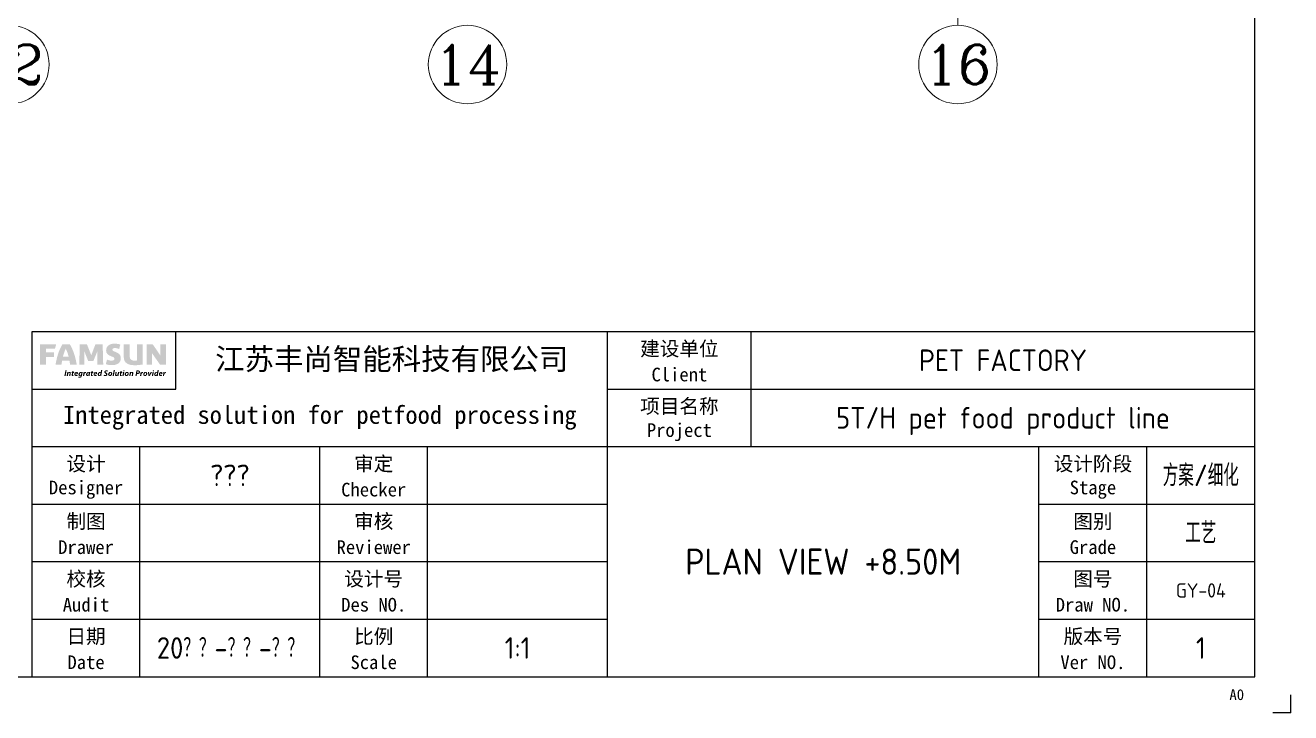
# Model space of a CAD drawing. Extents: x -681219 to -550379, y -242630 to -158199.
# Drawn here: x -569733 to -550379, y -242630 to -232117 of the extents above; entities that cross this region are included whole.
import ezdxf
from ezdxf.enums import TextEntityAlignment as Align

# ---------------------------------------------------------------- set-up
doc = ezdxf.new("R2010")
doc.units = 0
doc.header["$LTSCALE"] = 1000
doc.layers.get('0').update_dxf_attribs({"linetype": 'CONTINUOUS'})
doc.layers.add('DIM', color=7, linetype='CONTINUOUS', lineweight=18)
doc.layers.add('轴网_标注', color=7, linetype='CONTINUOUS', lineweight=0)
doc.layers.add('TEXT', color=7, linetype='CONTINUOUS')
doc.styles.add('COMPLEX', font='complex.shx')
doc.styles.add('ISOCP', font='isocp.shx', dxfattribs={"bigfont": 'gbcbig.shx'})

# ---------------------------------------------------------------- blocks, each defined once
blk = doc.blocks.new('56')
at = {"layer": '轴网_标注'}
blk.add_line((43000, -450), (43000, -4000), dxfattribs=at)
for centre in [(28500, -4600), (35500, -4600), (43000, -4600)]:
    blk.add_circle(centre, 600, dxfattribs=at)
at = {"layer": '轴网_标注', "style": 'COMPLEX'}
for s, p in [('12', (28500, -4600)), ('14', (35500, -4600)), ('16', (43000, -4600))]:
    blk.add_text(s, height=600, dxfattribs=at).set_placement(p, align=Align.MIDDLE_CENTER)
blk = doc.blocks.new('famsun block')
at = {"layer": 'TEXT', "true_color": 0x0081cc}
h = blk.add_hatch(color=142, dxfattribs=at)
h.dxf.hatch_style = 2
edge = h.paths.add_edge_path()
edge.add_spline(control_points=[(17.85, -1.77), (17.85, -1.77), (17.85, -3.36), (17.85, -3.36), (17.85, -3.36), (17.84, -3.36), (17.84, -3.36), (17.83, -3.29), (16.76, -1.77), (16.76, -1.77), (16.76, -1.77), (15.93, -1.77), (15.93, -1.77), (15.93, -1.77), (15.93, -4.62), (15.93, -4.62), (15.93, -4.62), (16.69, -4.62), (16.69, -4.62), (16.69, -4.62), (16.69, -3.05), (16.69, -3.05), (16.69, -3.05), (16.7, -3.05), (16.7, -3.05), (16.73, -3.11), (17.8, -4.62), (17.8, -4.62), (17.8, -4.62), (18.62, -4.62), (18.62, -4.62), (18.62, -4.62), (18.62, -1.77), (18.62, -1.77), (18.62, -1.77), (17.85, -1.77), (17.85, -1.77)], knot_values=[0, 0, 0, 0, 1, 1, 1, 2, 2, 2, 3, 3, 3, 4, 4, 4, 5, 5, 5, 6, 6, 6, 7, 7, 7, 8, 8, 8, 9, 9, 9, 10, 10, 10, 11, 11, 11, 12, 12, 12, 12], degree=3, periodic=0)
edge = h.paths.add_edge_path()
edge.add_spline(control_points=[(14.59, -4.02), (14.49, -4.04), (14.38, -4.06), (14.26, -4.06), (13.91, -4.06), (13.58, -3.92), (13.58, -3.53), (13.58, -3.53), (13.58, -1.77), (13.58, -1.77), (13.58, -1.77), (12.74, -1.77), (12.74, -1.77), (12.74, -1.77), (12.74, -3.49), (12.74, -3.49), (12.74, -4.44), (13.42, -4.69), (14.28, -4.69), (14.65, -4.69), (15.02, -4.65), (15.38, -4.59), (15.38, -4.59), (15.38, -1.77), (15.38, -1.77), (15.38, -1.77), (14.59, -1.77), (14.59, -1.77), (14.59, -1.77), (14.59, -4.02), (14.59, -4.02)], knot_values=[0, 0, 0, 0, 1, 1, 1, 2, 2, 2, 3, 3, 3, 4, 4, 4, 5, 5, 5, 6, 6, 6, 7, 7, 7, 8, 8, 8, 9, 9, 9, 10, 10, 10, 10], degree=3, periodic=0)
h.paths.add_polyline_path([(3.18, -2.4), (3.35, -1.77), (1.08, -1.77), (1.08, -4.62), (1.92, -4.62), (1.92, -3.54), (3.04, -3.54), (3.04, -2.92), (1.92, -2.92), (1.92, -2.4)])
edge = h.paths.add_edge_path()
edge.add_spline(control_points=[(4.29, -3.48), (4.39, -3.09), (4.52, -2.72), (4.68, -2.38), (4.68, -2.38), (4.68, -2.38), (4.68, -2.38), (4.85, -2.73), (4.98, -3.09), (5.08, -3.48), (5.08, -3.48), (4.29, -3.48), (4.29, -3.48)], knot_values=[0, 0, 0, 0, 1, 1, 1, 2, 2, 2, 3, 3, 3, 4, 4, 4, 4], degree=3, periodic=0)
edge = h.paths.add_edge_path()
edge.add_spline(control_points=[(4.23, -1.77), (3.7, -2.6), (3.42, -3.66), (3.26, -4.62), (3.26, -4.62), (4.08, -4.62), (4.08, -4.62), (4.1, -4.43), (4.14, -4.25), (4.18, -4.07), (4.18, -4.07), (5.19, -4.07), (5.19, -4.07), (5.23, -4.25), (5.26, -4.43), (5.28, -4.62), (5.28, -4.62), (6.21, -4.62), (6.21, -4.62), (6.04, -3.63), (5.77, -2.64), (5.24, -1.77), (5.24, -1.77), (4.23, -1.77), (4.23, -1.77)], knot_values=[0, 0, 0, 0, 1, 1, 1, 2, 2, 2, 3, 3, 3, 4, 4, 4, 5, 5, 5, 6, 6, 6, 7, 7, 7, 8, 8, 8, 8], degree=3, periodic=0)
edge = h.paths.add_edge_path()
edge.add_spline(control_points=[(11.63, -2.85), (11.63, -2.85), (11.44, -2.78), (11.44, -2.78), (11.3, -2.72), (11.17, -2.66), (11.17, -2.53), (11.17, -2.43), (11.24, -2.3), (11.51, -2.3), (11.73, -2.3), (11.94, -2.36), (12.1, -2.44), (12.1, -2.44), (12.27, -1.82), (12.27, -1.82), (12.02, -1.73), (11.71, -1.69), (11.44, -1.69), (10.77, -1.69), (10.29, -2.05), (10.29, -2.64), (10.29, -3.11), (10.63, -3.3), (11, -3.45), (11, -3.45), (11.18, -3.52), (11.18, -3.52), (11.31, -3.57), (11.46, -3.64), (11.46, -3.79), (11.46, -3.99), (11.26, -4.05), (11.05, -4.05), (10.81, -4.05), (10.57, -3.98), (10.42, -3.9), (10.42, -3.9), (10.25, -4.54), (10.25, -4.54), (10.48, -4.62), (10.78, -4.68), (11.11, -4.68), (11.78, -4.68), (12.34, -4.39), (12.34, -3.68), (12.34, -3.2), (11.99, -3), (11.63, -2.85), (11.63, -2.85), (11.63, -2.85), (11.63, -2.85)], knot_values=[0, 0, 0, 0, 1, 1, 1, 2, 2, 2, 3, 3, 3, 4, 4, 4, 5, 5, 5, 6, 6, 6, 7, 7, 7, 8, 8, 8, 9, 9, 9, 10, 10, 10, 11, 11, 11, 12, 12, 12, 13, 13, 13, 14, 14, 14, 15, 15, 15, 16, 16, 16, 17, 17, 17, 17], degree=3, periodic=0)
edge = h.paths.add_edge_path()
edge.add_spline(control_points=[(8.81, -1.77), (8.81, -1.77), (8.28, -3.16), (8.23, -3.29), (8.23, -3.29), (8.22, -3.29), (8.22, -3.29), (8.19, -3.18), (7.62, -1.77), (7.62, -1.77), (7.62, -1.77), (6.63, -1.77), (6.63, -1.77), (6.63, -1.77), (6.56, -4.62), (6.56, -4.62), (6.56, -4.62), (7.26, -4.62), (7.26, -4.62), (7.26, -4.62), (7.28, -2.92), (7.28, -2.8), (7.28, -2.8), (7.29, -2.8), (7.29, -2.8), (7.33, -2.95), (7.79, -4.08), (7.79, -4.08), (7.79, -4.08), (8.53, -4.08), (8.53, -4.08), (8.53, -4.08), (9.01, -2.93), (9.06, -2.78), (9.06, -2.78), (9.07, -2.78), (9.07, -2.78), (9.07, -2.89), (9.09, -4.62), (9.09, -4.62), (9.09, -4.62), (9.89, -4.62), (9.89, -4.62), (9.89, -4.62), (9.81, -1.77), (9.81, -1.77), (9.81, -1.77), (8.81, -1.77), (8.81, -1.77)], knot_values=[0, 0, 0, 0, 1, 1, 1, 2, 2, 2, 3, 3, 3, 4, 4, 4, 5, 5, 5, 6, 6, 6, 7, 7, 7, 8, 8, 8, 9, 9, 9, 10, 10, 10, 11, 11, 11, 12, 12, 12, 13, 13, 13, 14, 14, 14, 15, 15, 15, 16, 16, 16, 16], degree=3, periodic=0)
at = {"layer": 'TEXT', "true_color": 0x61cce7}
h = blk.add_hatch(color=133, dxfattribs=at)
h.dxf.hatch_style = 2
h.paths.add_polyline_path([(4.8, -5.41), (4.66, -6.18), (4.49, -6.18), (4.64, -5.41)])
h = blk.add_hatch(color=133, dxfattribs=at)
h.dxf.hatch_style = 2
edge = h.paths.add_edge_path()
edge.add_spline(control_points=[(4.8, -6.18), (4.8, -6.18), (4.87, -5.81), (4.87, -5.81), (4.89, -5.74), (4.9, -5.67), (4.9, -5.63), (4.9, -5.63), (5.05, -5.63), (5.05, -5.63), (5.05, -5.63), (5.04, -5.72), (5.04, -5.72), (5.04, -5.72), (5.04, -5.72), (5.04, -5.72), (5.09, -5.64), (5.17, -5.61), (5.24, -5.61), (5.33, -5.61), (5.38, -5.67), (5.38, -5.76), (5.38, -5.79), (5.38, -5.83), (5.37, -5.86), (5.37, -5.86), (5.31, -6.18), (5.31, -6.18), (5.31, -6.18), (5.15, -6.18), (5.15, -6.18), (5.15, -6.18), (5.21, -5.87), (5.21, -5.87), (5.21, -5.86), (5.21, -5.83), (5.21, -5.81), (5.21, -5.77), (5.2, -5.75), (5.16, -5.75), (5.1, -5.75), (5.04, -5.81), (5.02, -5.94), (5.02, -5.94), (4.97, -6.18), (4.97, -6.18), (4.97, -6.18), (4.8, -6.18), (4.8, -6.18)], knot_values=[0, 0, 0, 0, 1, 1, 1, 2, 2, 2, 3, 3, 3, 4, 4, 4, 5, 5, 5, 6, 6, 6, 7, 7, 7, 8, 8, 8, 9, 9, 9, 10, 10, 10, 11, 11, 11, 12, 12, 12, 13, 13, 13, 14, 14, 14, 15, 15, 15, 16, 16, 16, 16], degree=3, periodic=0)
h = blk.add_hatch(color=133, dxfattribs=at)
h.dxf.hatch_style = 2
edge = h.paths.add_edge_path()
edge.add_spline(control_points=[(5.77, -5.47), (5.77, -5.47), (5.74, -5.63), (5.74, -5.63), (5.74, -5.63), (5.86, -5.63), (5.86, -5.63), (5.86, -5.63), (5.84, -5.75), (5.84, -5.75), (5.84, -5.75), (5.72, -5.75), (5.72, -5.75), (5.72, -5.75), (5.68, -5.94), (5.68, -5.94), (5.67, -5.96), (5.67, -5.99), (5.67, -6.01), (5.67, -6.04), (5.68, -6.06), (5.72, -6.06), (5.73, -6.06), (5.75, -6.06), (5.76, -6.06), (5.76, -6.06), (5.74, -6.18), (5.74, -6.18), (5.72, -6.19), (5.68, -6.2), (5.64, -6.2), (5.55, -6.2), (5.5, -6.15), (5.5, -6.08), (5.5, -6.05), (5.5, -6.02), (5.51, -5.97), (5.51, -5.97), (5.55, -5.75), (5.55, -5.75), (5.55, -5.75), (5.48, -5.75), (5.48, -5.75), (5.48, -5.75), (5.51, -5.63), (5.51, -5.63), (5.51, -5.63), (5.58, -5.63), (5.58, -5.63), (5.58, -5.63), (5.6, -5.51), (5.6, -5.51), (5.6, -5.51), (5.77, -5.47), (5.77, -5.47)], knot_values=[0, 0, 0, 0, 1, 1, 1, 2, 2, 2, 3, 3, 3, 4, 4, 4, 5, 5, 5, 6, 6, 6, 7, 7, 7, 8, 8, 8, 9, 9, 9, 10, 10, 10, 11, 11, 11, 12, 12, 12, 13, 13, 13, 14, 14, 14, 15, 15, 15, 16, 16, 16, 17, 17, 17, 18, 18, 18, 18], degree=3, periodic=0)
h = blk.add_hatch(color=133, dxfattribs=at)
h.dxf.hatch_style = 2
edge = h.paths.add_edge_path()
edge.add_spline(control_points=[(6.17, -5.73), (6.09, -5.73), (6.05, -5.8), (6.04, -5.85), (6.17, -5.85), (6.23, -5.83), (6.23, -5.78), (6.23, -5.75), (6.21, -5.73), (6.17, -5.73), (6.17, -5.73), (6.17, -5.73), (6.17, -5.73)], knot_values=[0, 0, 0, 0, 1, 1, 1, 2, 2, 2, 3, 3, 3, 4, 4, 4, 4], degree=3, periodic=0)
edge = h.paths.add_edge_path()
edge.add_spline(control_points=[(6.32, -6.15), (6.25, -6.19), (6.17, -6.2), (6.11, -6.2), (5.95, -6.2), (5.86, -6.11), (5.86, -5.96), (5.86, -5.79), (5.99, -5.61), (6.19, -5.61), (6.31, -5.61), (6.39, -5.68), (6.39, -5.78), (6.39, -5.92), (6.25, -5.97), (6.02, -5.97), (6.02, -5.98), (6.03, -6.01), (6.04, -6.03), (6.06, -6.05), (6.1, -6.07), (6.15, -6.07), (6.21, -6.07), (6.26, -6.06), (6.31, -6.03), (6.31, -6.03), (6.32, -6.15), (6.32, -6.15)], knot_values=[0, 0, 0, 0, 1, 1, 1, 2, 2, 2, 3, 3, 3, 4, 4, 4, 5, 5, 5, 6, 6, 6, 7, 7, 7, 8, 8, 8, 9, 9, 9, 9], degree=3, periodic=0)
h = blk.add_hatch(color=133, dxfattribs=at)
h.dxf.hatch_style = 2
edge = h.paths.add_edge_path()
edge.add_spline(control_points=[(6.85, -5.75), (6.83, -5.74), (6.81, -5.74), (6.79, -5.74), (6.69, -5.74), (6.62, -5.85), (6.62, -5.96), (6.62, -6.01), (6.64, -6.05), (6.69, -6.05), (6.75, -6.05), (6.8, -5.99), (6.82, -5.9), (6.82, -5.9), (6.85, -5.75), (6.85, -5.75)], knot_values=[0, 0, 0, 0, 1, 1, 1, 2, 2, 2, 3, 3, 3, 4, 4, 4, 5, 5, 5, 5], degree=3, periodic=0)
edge = h.paths.add_edge_path()
edge.add_spline(control_points=[(6.46, -6.26), (6.49, -6.28), (6.56, -6.29), (6.61, -6.29), (6.69, -6.29), (6.75, -6.26), (6.78, -6.14), (6.78, -6.14), (6.78, -6.1), (6.78, -6.1), (6.78, -6.1), (6.78, -6.1), (6.78, -6.1), (6.74, -6.15), (6.69, -6.18), (6.62, -6.18), (6.51, -6.18), (6.44, -6.09), (6.44, -5.98), (6.44, -5.8), (6.57, -5.61), (6.82, -5.61), (6.9, -5.61), (6.97, -5.63), (7.03, -5.65), (7.03, -5.65), (6.94, -6.11), (6.94, -6.11), (6.92, -6.22), (6.89, -6.31), (6.82, -6.36), (6.76, -6.41), (6.68, -6.42), (6.61, -6.42), (6.53, -6.42), (6.46, -6.41), (6.42, -6.39), (6.42, -6.39), (6.46, -6.26), (6.46, -6.26)], knot_values=[0, 0, 0, 0, 1, 1, 1, 2, 2, 2, 3, 3, 3, 4, 4, 4, 5, 5, 5, 6, 6, 6, 7, 7, 7, 8, 8, 8, 9, 9, 9, 10, 10, 10, 11, 11, 11, 12, 12, 12, 13, 13, 13, 13], degree=3, periodic=0)
h = blk.add_hatch(color=133, dxfattribs=at)
h.dxf.hatch_style = 2
edge = h.paths.add_edge_path()
edge.add_spline(control_points=[(7.07, -6.18), (7.07, -6.18), (7.13, -5.85), (7.13, -5.85), (7.15, -5.77), (7.15, -5.67), (7.16, -5.63), (7.16, -5.63), (7.3, -5.63), (7.3, -5.63), (7.3, -5.66), (7.29, -5.7), (7.29, -5.74), (7.29, -5.74), (7.29, -5.74), (7.29, -5.74), (7.34, -5.67), (7.4, -5.61), (7.48, -5.61), (7.49, -5.61), (7.5, -5.61), (7.51, -5.61), (7.51, -5.61), (7.47, -5.77), (7.47, -5.77), (7.47, -5.77), (7.46, -5.77), (7.45, -5.77), (7.34, -5.77), (7.29, -5.87), (7.27, -5.98), (7.27, -5.98), (7.23, -6.18), (7.23, -6.18), (7.23, -6.18), (7.07, -6.18), (7.07, -6.18)], knot_values=[0, 0, 0, 0, 1, 1, 1, 2, 2, 2, 3, 3, 3, 4, 4, 4, 5, 5, 5, 6, 6, 6, 7, 7, 7, 8, 8, 8, 9, 9, 9, 10, 10, 10, 11, 11, 11, 12, 12, 12, 12], degree=3, periodic=0)
h = blk.add_hatch(color=133, dxfattribs=at)
h.dxf.hatch_style = 2
edge = h.paths.add_edge_path()
edge.add_spline(control_points=[(7.9, -5.74), (7.89, -5.74), (7.87, -5.74), (7.85, -5.74), (7.75, -5.74), (7.67, -5.87), (7.67, -5.97), (7.67, -6.03), (7.69, -6.06), (7.74, -6.06), (7.79, -6.06), (7.85, -6.01), (7.87, -5.87), (7.87, -5.87), (7.9, -5.74), (7.9, -5.74)], knot_values=[0, 0, 0, 0, 1, 1, 1, 2, 2, 2, 3, 3, 3, 4, 4, 4, 5, 5, 5, 5], degree=3, periodic=0)
edge = h.paths.add_edge_path()
edge.add_spline(control_points=[(7.85, -6.18), (7.85, -6.15), (7.86, -6.11), (7.86, -6.07), (7.86, -6.07), (7.86, -6.07), (7.86, -6.07), (7.8, -6.17), (7.73, -6.2), (7.67, -6.2), (7.56, -6.2), (7.5, -6.12), (7.5, -6), (7.5, -5.81), (7.62, -5.61), (7.9, -5.61), (7.97, -5.61), (8.04, -5.63), (8.09, -5.64), (8.09, -5.64), (8.03, -5.93), (8.03, -5.93), (8.01, -6), (8, -6.11), (8, -6.18), (8, -6.18), (7.85, -6.18), (7.85, -6.18)], knot_values=[0, 0, 0, 0, 1, 1, 1, 2, 2, 2, 3, 3, 3, 4, 4, 4, 5, 5, 5, 6, 6, 6, 7, 7, 7, 8, 8, 8, 9, 9, 9, 9], degree=3, periodic=0)
h = blk.add_hatch(color=133, dxfattribs=at)
h.dxf.hatch_style = 2
edge = h.paths.add_edge_path()
edge.add_spline(control_points=[(8.44, -5.47), (8.44, -5.47), (8.41, -5.63), (8.41, -5.63), (8.41, -5.63), (8.53, -5.63), (8.53, -5.63), (8.53, -5.63), (8.51, -5.75), (8.51, -5.75), (8.51, -5.75), (8.39, -5.75), (8.39, -5.75), (8.39, -5.75), (8.35, -5.94), (8.35, -5.94), (8.35, -5.96), (8.34, -5.99), (8.34, -6.01), (8.34, -6.04), (8.35, -6.06), (8.39, -6.06), (8.4, -6.06), (8.42, -6.06), (8.44, -6.06), (8.44, -6.06), (8.42, -6.18), (8.42, -6.18), (8.4, -6.19), (8.35, -6.2), (8.32, -6.2), (8.22, -6.2), (8.17, -6.15), (8.17, -6.08), (8.17, -6.05), (8.17, -6.02), (8.18, -5.97), (8.18, -5.97), (8.23, -5.75), (8.23, -5.75), (8.23, -5.75), (8.16, -5.75), (8.16, -5.75), (8.16, -5.75), (8.18, -5.63), (8.18, -5.63), (8.18, -5.63), (8.25, -5.63), (8.25, -5.63), (8.25, -5.63), (8.27, -5.51), (8.27, -5.51), (8.27, -5.51), (8.44, -5.47), (8.44, -5.47)], knot_values=[0, 0, 0, 0, 1, 1, 1, 2, 2, 2, 3, 3, 3, 4, 4, 4, 5, 5, 5, 6, 6, 6, 7, 7, 7, 8, 8, 8, 9, 9, 9, 10, 10, 10, 11, 11, 11, 12, 12, 12, 13, 13, 13, 14, 14, 14, 15, 15, 15, 16, 16, 16, 17, 17, 17, 18, 18, 18, 18], degree=3, periodic=0)
h = blk.add_hatch(color=133, dxfattribs=at)
h.dxf.hatch_style = 2
edge = h.paths.add_edge_path()
edge.add_spline(control_points=[(8.84, -5.73), (8.77, -5.73), (8.72, -5.8), (8.71, -5.85), (8.84, -5.85), (8.91, -5.83), (8.91, -5.78), (8.91, -5.75), (8.88, -5.73), (8.84, -5.73), (8.84, -5.73), (8.84, -5.73), (8.84, -5.73)], knot_values=[0, 0, 0, 0, 1, 1, 1, 2, 2, 2, 3, 3, 3, 4, 4, 4, 4], degree=3, periodic=0)
edge = h.paths.add_edge_path()
edge.add_spline(control_points=[(8.99, -6.15), (8.92, -6.19), (8.84, -6.2), (8.78, -6.2), (8.62, -6.2), (8.54, -6.11), (8.54, -5.96), (8.54, -5.79), (8.66, -5.61), (8.87, -5.61), (8.98, -5.61), (9.06, -5.68), (9.06, -5.78), (9.06, -5.92), (8.92, -5.97), (8.7, -5.97), (8.7, -5.98), (8.7, -6.01), (8.71, -6.03), (8.73, -6.05), (8.77, -6.07), (8.82, -6.07), (8.88, -6.07), (8.93, -6.06), (8.98, -6.03), (8.98, -6.03), (8.99, -6.15), (8.99, -6.15)], knot_values=[0, 0, 0, 0, 1, 1, 1, 2, 2, 2, 3, 3, 3, 4, 4, 4, 5, 5, 5, 6, 6, 6, 7, 7, 7, 8, 8, 8, 9, 9, 9, 9], degree=3, periodic=0)
h = blk.add_hatch(color=133, dxfattribs=at)
h.dxf.hatch_style = 2
edge = h.paths.add_edge_path()
edge.add_spline(control_points=[(9.52, -5.76), (9.51, -5.75), (9.49, -5.74), (9.46, -5.74), (9.36, -5.74), (9.29, -5.85), (9.29, -5.96), (9.29, -6.03), (9.32, -6.06), (9.37, -6.06), (9.41, -6.06), (9.47, -6.01), (9.5, -5.91), (9.5, -5.91), (9.52, -5.76), (9.52, -5.76)], knot_values=[0, 0, 0, 0, 1, 1, 1, 2, 2, 2, 3, 3, 3, 4, 4, 4, 5, 5, 5, 5], degree=3, periodic=0)
edge = h.paths.add_edge_path()
edge.add_spline(control_points=[(9.76, -5.37), (9.76, -5.37), (9.65, -5.97), (9.65, -5.97), (9.63, -6.04), (9.62, -6.12), (9.62, -6.18), (9.62, -6.18), (9.47, -6.18), (9.47, -6.18), (9.47, -6.18), (9.48, -6.09), (9.48, -6.09), (9.48, -6.09), (9.48, -6.09), (9.48, -6.09), (9.43, -6.17), (9.36, -6.2), (9.29, -6.2), (9.2, -6.2), (9.12, -6.12), (9.12, -5.99), (9.12, -5.79), (9.26, -5.61), (9.47, -5.61), (9.49, -5.61), (9.52, -5.62), (9.55, -5.63), (9.55, -5.63), (9.6, -5.37), (9.6, -5.37), (9.6, -5.37), (9.76, -5.37), (9.76, -5.37)], knot_values=[0, 0, 0, 0, 1, 1, 1, 2, 2, 2, 3, 3, 3, 4, 4, 4, 5, 5, 5, 6, 6, 6, 7, 7, 7, 8, 8, 8, 9, 9, 9, 10, 10, 10, 11, 11, 11, 11], degree=3, periodic=0)
h = blk.add_hatch(color=133, dxfattribs=at)
h.dxf.hatch_style = 2
edge = h.paths.add_edge_path()
edge.add_spline(control_points=[(10, -6.01), (10.04, -6.03), (10.11, -6.06), (10.18, -6.06), (10.25, -6.06), (10.3, -6.03), (10.3, -5.96), (10.3, -5.92), (10.27, -5.89), (10.2, -5.86), (10.12, -5.81), (10.04, -5.75), (10.04, -5.65), (10.04, -5.5), (10.18, -5.4), (10.34, -5.4), (10.44, -5.4), (10.49, -5.42), (10.53, -5.44), (10.53, -5.44), (10.48, -5.58), (10.48, -5.58), (10.45, -5.56), (10.4, -5.54), (10.33, -5.54), (10.25, -5.54), (10.21, -5.58), (10.21, -5.62), (10.21, -5.67), (10.26, -5.7), (10.33, -5.73), (10.42, -5.78), (10.48, -5.84), (10.48, -5.94), (10.48, -6.11), (10.34, -6.2), (10.17, -6.2), (10.06, -6.2), (9.98, -6.17), (9.94, -6.14), (9.94, -6.14), (10, -6.01), (10, -6.01)], knot_values=[0, 0, 0, 0, 1, 1, 1, 2, 2, 2, 3, 3, 3, 4, 4, 4, 5, 5, 5, 6, 6, 6, 7, 7, 7, 8, 8, 8, 9, 9, 9, 10, 10, 10, 11, 11, 11, 12, 12, 12, 13, 13, 13, 14, 14, 14, 14], degree=3, periodic=0)
h = blk.add_hatch(color=133, dxfattribs=at)
h.dxf.hatch_style = 2
edge = h.paths.add_edge_path()
edge.add_spline(control_points=[(10.75, -5.96), (10.75, -6.03), (10.78, -6.07), (10.84, -6.07), (10.93, -6.07), (10.98, -5.94), (10.98, -5.84), (10.98, -5.79), (10.95, -5.74), (10.89, -5.74), (10.79, -5.74), (10.74, -5.88), (10.75, -5.96), (10.75, -5.96), (10.75, -5.96), (10.75, -5.96)], knot_values=[0, 0, 0, 0, 1, 1, 1, 2, 2, 2, 3, 3, 3, 4, 4, 4, 5, 5, 5, 5], degree=3, periodic=0)
edge = h.paths.add_edge_path()
edge.add_spline(control_points=[(11.15, -5.84), (11.15, -6.05), (11.01, -6.2), (10.81, -6.2), (10.67, -6.2), (10.57, -6.1), (10.57, -5.97), (10.57, -5.77), (10.71, -5.61), (10.91, -5.61), (11.06, -5.61), (11.15, -5.72), (11.15, -5.84), (11.15, -5.84), (11.15, -5.84), (11.15, -5.84)], knot_values=[0, 0, 0, 0, 1, 1, 1, 2, 2, 2, 3, 3, 3, 4, 4, 4, 5, 5, 5, 5], degree=3, periodic=0)
h = blk.add_hatch(color=133, dxfattribs=at)
h.dxf.hatch_style = 2
h.paths.add_polyline_path([(11.2, -6.18), (11.35, -5.37), (11.52, -5.37), (11.36, -6.18)])
h = blk.add_hatch(color=133, dxfattribs=at)
h.dxf.hatch_style = 2
edge = h.paths.add_edge_path()
edge.add_spline(control_points=[(12.12, -5.63), (12.12, -5.63), (12.04, -6), (12.04, -6), (12.03, -6.07), (12.02, -6.13), (12.01, -6.18), (12.01, -6.18), (11.87, -6.18), (11.87, -6.18), (11.87, -6.18), (11.88, -6.09), (11.88, -6.09), (11.88, -6.09), (11.87, -6.09), (11.87, -6.09), (11.82, -6.17), (11.75, -6.2), (11.68, -6.2), (11.59, -6.2), (11.54, -6.15), (11.54, -6.04), (11.54, -6.01), (11.54, -5.98), (11.55, -5.94), (11.55, -5.94), (11.61, -5.63), (11.61, -5.63), (11.61, -5.63), (11.77, -5.63), (11.77, -5.63), (11.77, -5.63), (11.72, -5.92), (11.72, -5.92), (11.71, -5.95), (11.71, -5.98), (11.71, -6), (11.71, -6.03), (11.72, -6.06), (11.76, -6.06), (11.82, -6.06), (11.88, -6), (11.9, -5.88), (11.9, -5.88), (11.95, -5.63), (11.95, -5.63), (11.95, -5.63), (12.12, -5.63), (12.12, -5.63)], knot_values=[0, 0, 0, 0, 1, 1, 1, 2, 2, 2, 3, 3, 3, 4, 4, 4, 5, 5, 5, 6, 6, 6, 7, 7, 7, 8, 8, 8, 9, 9, 9, 10, 10, 10, 11, 11, 11, 12, 12, 12, 13, 13, 13, 14, 14, 14, 15, 15, 15, 16, 16, 16, 16], degree=3, periodic=0)
h = blk.add_hatch(color=133, dxfattribs=at)
h.dxf.hatch_style = 2
edge = h.paths.add_edge_path()
edge.add_spline(control_points=[(12.47, -5.47), (12.47, -5.47), (12.44, -5.63), (12.44, -5.63), (12.44, -5.63), (12.56, -5.63), (12.56, -5.63), (12.56, -5.63), (12.53, -5.75), (12.53, -5.75), (12.53, -5.75), (12.41, -5.75), (12.41, -5.75), (12.41, -5.75), (12.38, -5.94), (12.38, -5.94), (12.37, -5.96), (12.37, -5.99), (12.37, -6.01), (12.37, -6.04), (12.38, -6.06), (12.41, -6.06), (12.43, -6.06), (12.44, -6.06), (12.46, -6.06), (12.46, -6.06), (12.44, -6.18), (12.44, -6.18), (12.42, -6.19), (12.38, -6.2), (12.34, -6.2), (12.24, -6.2), (12.2, -6.15), (12.2, -6.08), (12.2, -6.05), (12.2, -6.02), (12.21, -5.97), (12.21, -5.97), (12.25, -5.75), (12.25, -5.75), (12.25, -5.75), (12.18, -5.75), (12.18, -5.75), (12.18, -5.75), (12.2, -5.63), (12.2, -5.63), (12.2, -5.63), (12.28, -5.63), (12.28, -5.63), (12.28, -5.63), (12.3, -5.51), (12.3, -5.51), (12.3, -5.51), (12.47, -5.47), (12.47, -5.47)], knot_values=[0, 0, 0, 0, 1, 1, 1, 2, 2, 2, 3, 3, 3, 4, 4, 4, 5, 5, 5, 6, 6, 6, 7, 7, 7, 8, 8, 8, 9, 9, 9, 10, 10, 10, 11, 11, 11, 12, 12, 12, 13, 13, 13, 14, 14, 14, 15, 15, 15, 16, 16, 16, 17, 17, 17, 18, 18, 18, 18], degree=3, periodic=0)
h = blk.add_hatch(color=133, dxfattribs=at)
h.dxf.hatch_style = 2
edge = h.paths.add_edge_path()
edge.add_spline(control_points=[(12.68, -5.48), (12.68, -5.42), (12.72, -5.38), (12.78, -5.38), (12.82, -5.38), (12.86, -5.41), (12.86, -5.46), (12.86, -5.52), (12.81, -5.56), (12.76, -5.56), (12.71, -5.56), (12.68, -5.52), (12.68, -5.48), (12.68, -5.48), (12.68, -5.48), (12.68, -5.48)], knot_values=[0, 0, 0, 0, 1, 1, 1, 2, 2, 2, 3, 3, 3, 4, 4, 4, 5, 5, 5, 5], degree=3, periodic=0)
h.paths.add_polyline_path([(12.55, -6.18), (12.66, -5.63), (12.82, -5.63), (12.72, -6.18)])
h = blk.add_hatch(color=133, dxfattribs=at)
h.dxf.hatch_style = 2
edge = h.paths.add_edge_path()
edge.add_spline(control_points=[(13.05, -5.96), (13.05, -6.03), (13.08, -6.07), (13.14, -6.07), (13.23, -6.07), (13.28, -5.94), (13.28, -5.84), (13.28, -5.79), (13.26, -5.74), (13.19, -5.74), (13.09, -5.74), (13.05, -5.88), (13.05, -5.96), (13.05, -5.96), (13.05, -5.96), (13.05, -5.96)], knot_values=[0, 0, 0, 0, 1, 1, 1, 2, 2, 2, 3, 3, 3, 4, 4, 4, 5, 5, 5, 5], degree=3, periodic=0)
edge = h.paths.add_edge_path()
edge.add_spline(control_points=[(13.45, -5.84), (13.45, -6.05), (13.31, -6.2), (13.11, -6.2), (12.97, -6.2), (12.87, -6.1), (12.87, -5.97), (12.87, -5.77), (13.01, -5.61), (13.21, -5.61), (13.36, -5.61), (13.45, -5.72), (13.45, -5.84), (13.45, -5.84), (13.45, -5.84), (13.45, -5.84)], knot_values=[0, 0, 0, 0, 1, 1, 1, 2, 2, 2, 3, 3, 3, 4, 4, 4, 5, 5, 5, 5], degree=3, periodic=0)
h = blk.add_hatch(color=133, dxfattribs=at)
h.dxf.hatch_style = 2
edge = h.paths.add_edge_path()
edge.add_spline(control_points=[(13.5, -6.18), (13.5, -6.18), (13.57, -5.81), (13.57, -5.81), (13.58, -5.74), (13.59, -5.67), (13.6, -5.63), (13.6, -5.63), (13.75, -5.63), (13.75, -5.63), (13.75, -5.63), (13.74, -5.72), (13.74, -5.72), (13.74, -5.72), (13.74, -5.72), (13.74, -5.72), (13.79, -5.64), (13.86, -5.61), (13.94, -5.61), (14.03, -5.61), (14.08, -5.67), (14.08, -5.76), (14.08, -5.79), (14.08, -5.83), (14.07, -5.86), (14.07, -5.86), (14.01, -6.18), (14.01, -6.18), (14.01, -6.18), (13.84, -6.18), (13.84, -6.18), (13.84, -6.18), (13.9, -5.87), (13.9, -5.87), (13.91, -5.86), (13.91, -5.83), (13.91, -5.81), (13.91, -5.77), (13.89, -5.75), (13.85, -5.75), (13.8, -5.75), (13.73, -5.81), (13.71, -5.94), (13.71, -5.94), (13.66, -6.18), (13.66, -6.18), (13.66, -6.18), (13.5, -6.18), (13.5, -6.18)], knot_values=[0, 0, 0, 0, 1, 1, 1, 2, 2, 2, 3, 3, 3, 4, 4, 4, 5, 5, 5, 6, 6, 6, 7, 7, 7, 8, 8, 8, 9, 9, 9, 10, 10, 10, 11, 11, 11, 12, 12, 12, 13, 13, 13, 14, 14, 14, 15, 15, 15, 16, 16, 16, 16], degree=3, periodic=0)
h = blk.add_hatch(color=133, dxfattribs=at)
h.dxf.hatch_style = 2
edge = h.paths.add_edge_path()
edge.add_spline(control_points=[(14.61, -5.77), (14.62, -5.78), (14.64, -5.78), (14.67, -5.78), (14.77, -5.78), (14.84, -5.71), (14.84, -5.64), (14.84, -5.56), (14.78, -5.54), (14.72, -5.54), (14.69, -5.54), (14.67, -5.54), (14.65, -5.55), (14.65, -5.55), (14.61, -5.77), (14.61, -5.77)], knot_values=[0, 0, 0, 0, 1, 1, 1, 2, 2, 2, 3, 3, 3, 4, 4, 4, 5, 5, 5, 5], degree=3, periodic=0)
edge = h.paths.add_edge_path()
edge.add_spline(control_points=[(14.51, -5.43), (14.56, -5.42), (14.64, -5.41), (14.71, -5.41), (14.78, -5.41), (14.86, -5.42), (14.92, -5.46), (14.97, -5.5), (15, -5.55), (15, -5.62), (15, -5.72), (14.96, -5.79), (14.9, -5.84), (14.83, -5.89), (14.74, -5.91), (14.65, -5.91), (14.62, -5.91), (14.6, -5.91), (14.58, -5.91), (14.58, -5.91), (14.53, -6.18), (14.53, -6.18), (14.53, -6.18), (14.37, -6.18), (14.37, -6.18), (14.37, -6.18), (14.51, -5.43), (14.51, -5.43)], knot_values=[0, 0, 0, 0, 1, 1, 1, 2, 2, 2, 3, 3, 3, 4, 4, 4, 5, 5, 5, 6, 6, 6, 7, 7, 7, 8, 8, 8, 9, 9, 9, 9], degree=3, periodic=0)
h = blk.add_hatch(color=133, dxfattribs=at)
h.dxf.hatch_style = 2
edge = h.paths.add_edge_path()
edge.add_spline(control_points=[(15, -6.18), (15, -6.18), (15.06, -5.85), (15.06, -5.85), (15.08, -5.77), (15.09, -5.67), (15.09, -5.63), (15.09, -5.63), (15.24, -5.63), (15.24, -5.63), (15.23, -5.66), (15.23, -5.7), (15.23, -5.74), (15.23, -5.74), (15.23, -5.74), (15.23, -5.74), (15.27, -5.67), (15.33, -5.61), (15.41, -5.61), (15.42, -5.61), (15.43, -5.61), (15.44, -5.61), (15.44, -5.61), (15.41, -5.77), (15.41, -5.77), (15.4, -5.77), (15.39, -5.77), (15.38, -5.77), (15.28, -5.77), (15.23, -5.87), (15.21, -5.98), (15.21, -5.98), (15.17, -6.18), (15.17, -6.18), (15.17, -6.18), (15, -6.18), (15, -6.18)], knot_values=[0, 0, 0, 0, 1, 1, 1, 2, 2, 2, 3, 3, 3, 4, 4, 4, 5, 5, 5, 6, 6, 6, 7, 7, 7, 8, 8, 8, 9, 9, 9, 10, 10, 10, 11, 11, 11, 12, 12, 12, 12], degree=3, periodic=0)
h = blk.add_hatch(color=133, dxfattribs=at)
h.dxf.hatch_style = 2
edge = h.paths.add_edge_path()
edge.add_spline(control_points=[(15.62, -5.96), (15.62, -6.03), (15.65, -6.07), (15.71, -6.07), (15.8, -6.07), (15.85, -5.94), (15.85, -5.84), (15.85, -5.79), (15.83, -5.74), (15.76, -5.74), (15.67, -5.74), (15.62, -5.88), (15.62, -5.96), (15.62, -5.96), (15.62, -5.96), (15.62, -5.96)], knot_values=[0, 0, 0, 0, 1, 1, 1, 2, 2, 2, 3, 3, 3, 4, 4, 4, 5, 5, 5, 5], degree=3, periodic=0)
edge = h.paths.add_edge_path()
edge.add_spline(control_points=[(16.02, -5.84), (16.02, -6.05), (15.88, -6.2), (15.68, -6.2), (15.54, -6.2), (15.45, -6.1), (15.45, -5.97), (15.45, -5.77), (15.58, -5.61), (15.78, -5.61), (15.93, -5.61), (16.02, -5.72), (16.02, -5.84), (16.02, -5.84), (16.02, -5.84), (16.02, -5.84)], knot_values=[0, 0, 0, 0, 1, 1, 1, 2, 2, 2, 3, 3, 3, 4, 4, 4, 5, 5, 5, 5], degree=3, periodic=0)
h = blk.add_hatch(color=133, dxfattribs=at)
h.dxf.hatch_style = 2
edge = h.paths.add_edge_path()
edge.add_spline(control_points=[(16.27, -5.63), (16.27, -5.63), (16.29, -5.87), (16.29, -5.87), (16.3, -5.94), (16.31, -5.98), (16.31, -6.02), (16.31, -6.02), (16.31, -6.02), (16.31, -6.02), (16.33, -5.98), (16.35, -5.94), (16.38, -5.87), (16.38, -5.87), (16.49, -5.63), (16.49, -5.63), (16.49, -5.63), (16.68, -5.63), (16.68, -5.63), (16.68, -5.63), (16.36, -6.18), (16.36, -6.18), (16.36, -6.18), (16.19, -6.18), (16.19, -6.18), (16.19, -6.18), (16.1, -5.63), (16.1, -5.63), (16.1, -5.63), (16.27, -5.63), (16.27, -5.63)], knot_values=[0, 0, 0, 0, 1, 1, 1, 2, 2, 2, 3, 3, 3, 4, 4, 4, 5, 5, 5, 6, 6, 6, 7, 7, 7, 8, 8, 8, 9, 9, 9, 10, 10, 10, 10], degree=3, periodic=0)
h = blk.add_hatch(color=133, dxfattribs=at)
h.dxf.hatch_style = 2
edge = h.paths.add_edge_path()
edge.add_spline(control_points=[(16.78, -5.48), (16.78, -5.42), (16.83, -5.38), (16.88, -5.38), (16.92, -5.38), (16.96, -5.41), (16.96, -5.46), (16.96, -5.52), (16.91, -5.56), (16.86, -5.56), (16.82, -5.56), (16.78, -5.52), (16.78, -5.48), (16.78, -5.48), (16.78, -5.48), (16.78, -5.48)], knot_values=[0, 0, 0, 0, 1, 1, 1, 2, 2, 2, 3, 3, 3, 4, 4, 4, 5, 5, 5, 5], degree=3, periodic=0)
h.paths.add_polyline_path([(16.65, -6.18), (16.76, -5.63), (16.92, -5.63), (16.82, -6.18)])
h = blk.add_hatch(color=133, dxfattribs=at)
h.dxf.hatch_style = 2
edge = h.paths.add_edge_path()
edge.add_spline(control_points=[(17.38, -5.76), (17.37, -5.75), (17.34, -5.74), (17.31, -5.74), (17.21, -5.74), (17.14, -5.85), (17.14, -5.96), (17.14, -6.03), (17.17, -6.06), (17.22, -6.06), (17.27, -6.06), (17.33, -6.01), (17.35, -5.91), (17.35, -5.91), (17.38, -5.76), (17.38, -5.76)], knot_values=[0, 0, 0, 0, 1, 1, 1, 2, 2, 2, 3, 3, 3, 4, 4, 4, 5, 5, 5, 5], degree=3, periodic=0)
edge = h.paths.add_edge_path()
edge.add_spline(control_points=[(17.62, -5.37), (17.62, -5.37), (17.5, -5.97), (17.5, -5.97), (17.49, -6.04), (17.48, -6.12), (17.48, -6.18), (17.48, -6.18), (17.32, -6.18), (17.32, -6.18), (17.32, -6.18), (17.33, -6.09), (17.33, -6.09), (17.33, -6.09), (17.33, -6.09), (17.33, -6.09), (17.28, -6.17), (17.21, -6.2), (17.15, -6.2), (17.05, -6.2), (16.97, -6.12), (16.97, -5.99), (16.97, -5.79), (17.11, -5.61), (17.33, -5.61), (17.35, -5.61), (17.38, -5.62), (17.4, -5.63), (17.4, -5.63), (17.45, -5.37), (17.45, -5.37), (17.45, -5.37), (17.62, -5.37), (17.62, -5.37)], knot_values=[0, 0, 0, 0, 1, 1, 1, 2, 2, 2, 3, 3, 3, 4, 4, 4, 5, 5, 5, 6, 6, 6, 7, 7, 7, 8, 8, 8, 9, 9, 9, 10, 10, 10, 11, 11, 11, 11], degree=3, periodic=0)
h = blk.add_hatch(color=133, dxfattribs=at)
h.dxf.hatch_style = 2
edge = h.paths.add_edge_path()
edge.add_spline(control_points=[(17.93, -5.73), (17.85, -5.73), (17.8, -5.8), (17.79, -5.85), (17.92, -5.85), (17.99, -5.83), (17.99, -5.78), (17.99, -5.75), (17.96, -5.73), (17.93, -5.73), (17.93, -5.73), (17.93, -5.73), (17.93, -5.73)], knot_values=[0, 0, 0, 0, 1, 1, 1, 2, 2, 2, 3, 3, 3, 4, 4, 4, 4], degree=3, periodic=0)
edge = h.paths.add_edge_path()
edge.add_spline(control_points=[(18.07, -6.15), (18.01, -6.19), (17.92, -6.2), (17.86, -6.2), (17.7, -6.2), (17.62, -6.11), (17.62, -5.96), (17.62, -5.79), (17.74, -5.61), (17.95, -5.61), (18.06, -5.61), (18.14, -5.68), (18.14, -5.78), (18.14, -5.92), (18, -5.97), (17.78, -5.97), (17.78, -5.98), (17.78, -6.01), (17.79, -6.03), (17.82, -6.05), (17.85, -6.07), (17.9, -6.07), (17.96, -6.07), (18.02, -6.06), (18.06, -6.03), (18.06, -6.03), (18.07, -6.15), (18.07, -6.15)], knot_values=[0, 0, 0, 0, 1, 1, 1, 2, 2, 2, 3, 3, 3, 4, 4, 4, 5, 5, 5, 6, 6, 6, 7, 7, 7, 8, 8, 8, 9, 9, 9, 9], degree=3, periodic=0)
h = blk.add_hatch(color=133, dxfattribs=at)
h.dxf.hatch_style = 2
edge = h.paths.add_edge_path()
edge.add_spline(control_points=[(18.18, -6.18), (18.18, -6.18), (18.24, -5.85), (18.24, -5.85), (18.26, -5.77), (18.26, -5.67), (18.27, -5.63), (18.27, -5.63), (18.41, -5.63), (18.41, -5.63), (18.41, -5.66), (18.41, -5.7), (18.4, -5.74), (18.4, -5.74), (18.41, -5.74), (18.41, -5.74), (18.45, -5.67), (18.51, -5.61), (18.59, -5.61), (18.6, -5.61), (18.61, -5.61), (18.62, -5.61), (18.62, -5.61), (18.59, -5.77), (18.59, -5.77), (18.58, -5.77), (18.57, -5.77), (18.56, -5.77), (18.45, -5.77), (18.4, -5.87), (18.38, -5.98), (18.38, -5.98), (18.34, -6.18), (18.34, -6.18), (18.34, -6.18), (18.18, -6.18), (18.18, -6.18)], knot_values=[0, 0, 0, 0, 1, 1, 1, 2, 2, 2, 3, 3, 3, 4, 4, 4, 5, 5, 5, 6, 6, 6, 7, 7, 7, 8, 8, 8, 9, 9, 9, 10, 10, 10, 11, 11, 11, 12, 12, 12, 12], degree=3, periodic=0)
blk = doc.blocks.new('宠物食品标准A0')
at = {"color": 0}
for p, q in [((839, 10), (839, 106)), ((839, 106), (1179, 106)), ((879, 90), (879, 106)), ((999, 10), (999, 106)), ((1039, 74), (1039, 106)), ((1179, 10), (1179, 106)), ((839, 90), (879, 90)), ((999, 90), (1179, 90)), ((839, 74), (1179, 74)), ((869, 10), (869, 74)), ((919, 10), (919, 74)), ((949, 10), (949, 74)), ((1119, 10), (1119, 74)), ((1149, 10), (1149, 74)), ((839, 58), (999, 58)), ((1119, 58), (1179, 58)), ((839, 42), (999, 42)), ((1119, 42), (1179, 42)), ((839, 26), (999, 26)), ((1119, 26), (1179, 26)), ((839, 10), (1179, 10)), ((1189, 0), (1189, 5)), ((1189, 0), (1184, 0))]:
    blk.add_line(p, q, dxfattribs=at)
blk.add_lwpolyline([(20, 821), (20, 10), (1179, 10), (1179, 821)], close=True, dxfattribs=at)
at = {"xscale": 2, "yscale": 2, "zscale": 2}
blk.add_blockref('famsun block', (839, 106), dxfattribs=at)
at = {"color": 0, "attachment_point": 5, "style": 'ISOCP'}
for s, width, gutter_width, heights, insert, char_height in [('{\\fSimSun|b0|i0|c134|p2;江苏丰尚智能科技有限公司}', 148.1826, 12.5, [5.54], (939, 98), 6), ('{\\fSimSun|b0|i0|c134|p2;建设单位}', 68.6078, 12.5, [5.54], (1019, 101), 4), ('{\\fSimSun|b0|i0|c134|p2;Client}', 17.9512, 12.5, [0], (1019, 94), 3.8), ('{\\fSimSun|b0|i0|c134|p2;Integrated solution for petfood processing}', 236.4372, 12.5, [9.67], (919, 82), 5), ('{\\fSimSun|b0|i0|c134|p2;项目名称}', 55.9243, 12.5, [5.54], (1019, 85), 4), ('{\\fSimSun|b0|i0|c134|p2;Project}', 17.9512, 12.5, [0], (1019, 78), 3.8), ('{\\fSimSun|b0|i0|c134|p2;设计}', 19.012, 12.5, [5.54], (854, 69), 4), ('{\\fSimSun|b0|i0|c134|p2;审定}', 19.012, 12.5, [5.54], (934, 69), 4), ('{\\fSimSun|b0|i0|c134|p2;设计阶段}', 82.2721, 12.5, [5.54], (1134, 69), 4), ('{\\fSimSun|b0|i0|c134|p2;Designer}', 17.9512, 12.5, [0], (854, 62), 3.8), ('{\\fSimSun|b0|i0|c134|p2;Checker}', 17.9512, 12.5, [0], (934, 62), 3.8), ('{\\fSimSun|b0|i0|c134|p2;Stage}', 17.9512, 12.5, [0], (1134, 62), 3.8), ('{\\fSimSun|b0|i0|c134|p2;制图}', 19.012, 12.5, [5.54], (854, 53), 4), ('{\\fSimSun|b0|i0|c134|p2;审核}', 19.012, 12.5, [5.54], (934, 53), 4), ('{\\fSimSun|b0|i0|c134|p2;图别}', 19.012, 12.5, [5.54], (1134, 53), 4), ('{\\fSimSun|b0|i0|c134|p2;Drawer}', 17.9512, 12.5, [0], (854, 46), 3.8), ('{\\fSimSun|b0|i0|c134|p2;Reviewer}', 17.9512, 12.5, [0], (934, 46), 3.8), ('{\\fSimSun|b0|i0|c134|p2;Grade}', 17.9512, 12.5, [0], (1134, 46), 3.8), ('{\\fSimSun|b0|i0|c134|p2;校核}', 19.012, 12.5, [5.54], (854, 37), 4), ('{\\fSimSun|b0|i0|c134|p2;设计号}', 43.5402, 0, [5.54], (934, 37), 4), ('{\\fSimSun|b0|i0|c134|p2;图号}', 19.012, 12.5, [5.54], (1134, 37), 4), ('{\\fSimSun|b0|i0|c134|p2;Audit}', 17.9512, 12.5, [0], (854, 30), 3.8), ('{\\fSimSun|b0|i0|c134|p2;Des NO.}', 26.612, 12.5, [0], (934, 30), 3.8), ('{\\fSimSun|b0|i0|c134|p2;Draw NO.}', 29.8674, 12.5, [0], (1134, 30), 3.8), ('{\\fSimSun|b0|i0|c134|p2;日期}', 19.012, 12.5, [5.54], (854, 21), 4), ('{\\fSimSun|b0|i0|c134|p2;比例}', 19.012, 12.5, [5.54], (934, 21), 4), ('{\\fSimSun|b0|i0|c134|p2;版本号}', 83.8951, 12.5, [5.54], (1134, 21), 4), ('{\\fSimSun|b0|i0|c134|p2;Date}', 17.9512, 12.5, [0], (854, 14), 3.8), ('{\\fSimSun|b0|i0|c134|p2;Scale}', 17.9512, 12.5, [0], (934, 14), 3.8), ('{\\fSimSun|b0|i0|c134|p2;Ver NO.}', 36.5108, 12.5, [0], (1134, 14), 3.8), ('{\\fSimSun|b0|i0|c134|p2;A0}', 58.2427, 12.5, [5.54], (1174, 5), 3)]:
    blk.add_mtext_dynamic_manual_height_columns(s, width=width, gutter_width=gutter_width, heights=heights, dxfattribs=dict(at, insert=insert, char_height=char_height))
at = {"style": 'ISOCP', "flags": 8}
for tag, height, p in [('建设单位', 6, (1109, 98)), ('项目名称', 6, (1109, 82)), ('设计', 6, (894, 66)), ('审定', 6, (974, 66)), ('设计阶段', 6, (1164, 66)), ('图纸名称1', 10, (1059, 58)), ('制图', 6, (894, 50)), ('审核', 6, (974, 50)), ('图别', 6, (1164, 50)), ('图纸名称2', 10, (1059, 42)), ('校核', 6, (894, 34)), ('设计号', 6, (974, 34)), ('图号', 4, (1164, 34)), ('图纸名称3', 10, (1059, 26)), ('日期', 6, (894, 18)), ('比例', 6, (974, 18)), ('版本号', 6, (1164, 18))]:
    blk.add_attdef(tag, text='', height=height, dxfattribs=at).set_placement(p, align=Align.MIDDLE_CENTER)

msp = doc.modelspace()

# ---------------------------------------------------------------- block references
ref = msp.add_blockref('宠物食品标准A0', (-615773.7656, -242629.5392), dxfattribs=dict(xscale=55, yscale=55, zscale=55))
ref.add_attrib('图纸名称2', 'PLAN VIEW +8.50M', dxfattribs={"height": 400, "style": 'ISOCP'}).set_placement((-557528.7656, -240319.5392), align=Align.MIDDLE_CENTER)
ref.add_attrib('项目名称', '5T/H pet food product line', dxfattribs={"height": 330, "style": 'ISOCP'}).set_placement((-554778.7656, -238119.5392), align=Align.MIDDLE_CENTER)
ref.add_attrib('建设单位', 'PET FACTORY', dxfattribs={"height": 330, "style": 'ISOCP'}).set_placement((-554778.7656, -237239.5392), align=Align.MIDDLE_CENTER)
ref.add_attrib('版本号', '1', dxfattribs={"height": 330, "style": 'ISOCP'}).set_placement((-551753.7656, -241639.5392), align=Align.MIDDLE_CENTER)
ref.add_attrib('图号', 'GY-04', dxfattribs={"height": 220, "style": 'ISOCP'}).set_placement((-551753.7656, -240759.5392), align=Align.MIDDLE_CENTER)
ref.add_attrib('图别', '工艺', dxfattribs={"height": 330, "style": 'ISOCP'}).set_placement((-551753.7656, -239879.5392), align=Align.MIDDLE_CENTER)
ref.add_attrib('设计阶段', '方案/细化', dxfattribs={"height": 330, "style": 'ISOCP'}).set_placement((-551753.7656, -238999.5392), align=Align.MIDDLE_CENTER)
ref.add_attrib('比例', '1:1', dxfattribs={"height": 330, "style": 'ISOCP'}).set_placement((-562203.7656, -241639.5392), align=Align.MIDDLE_CENTER)
ref.add_attrib('日期', '20？？-？？-？？', dxfattribs={"height": 330, "style": 'ISOCP'}).set_placement((-566603.7656, -241639.5392), align=Align.MIDDLE_CENTER)
ref.add_attrib('设计', '???', dxfattribs={"height": 330, "style": 'ISOCP'}).set_placement((-566603.7656, -238999.5392), align=Align.MIDDLE_CENTER)
at = {"layer": 'DIM', "color": 2}
msp.add_blockref('56', (-598468.721, -228116.6983), dxfattribs=at)

doc.saveas('drawing.dxf')
